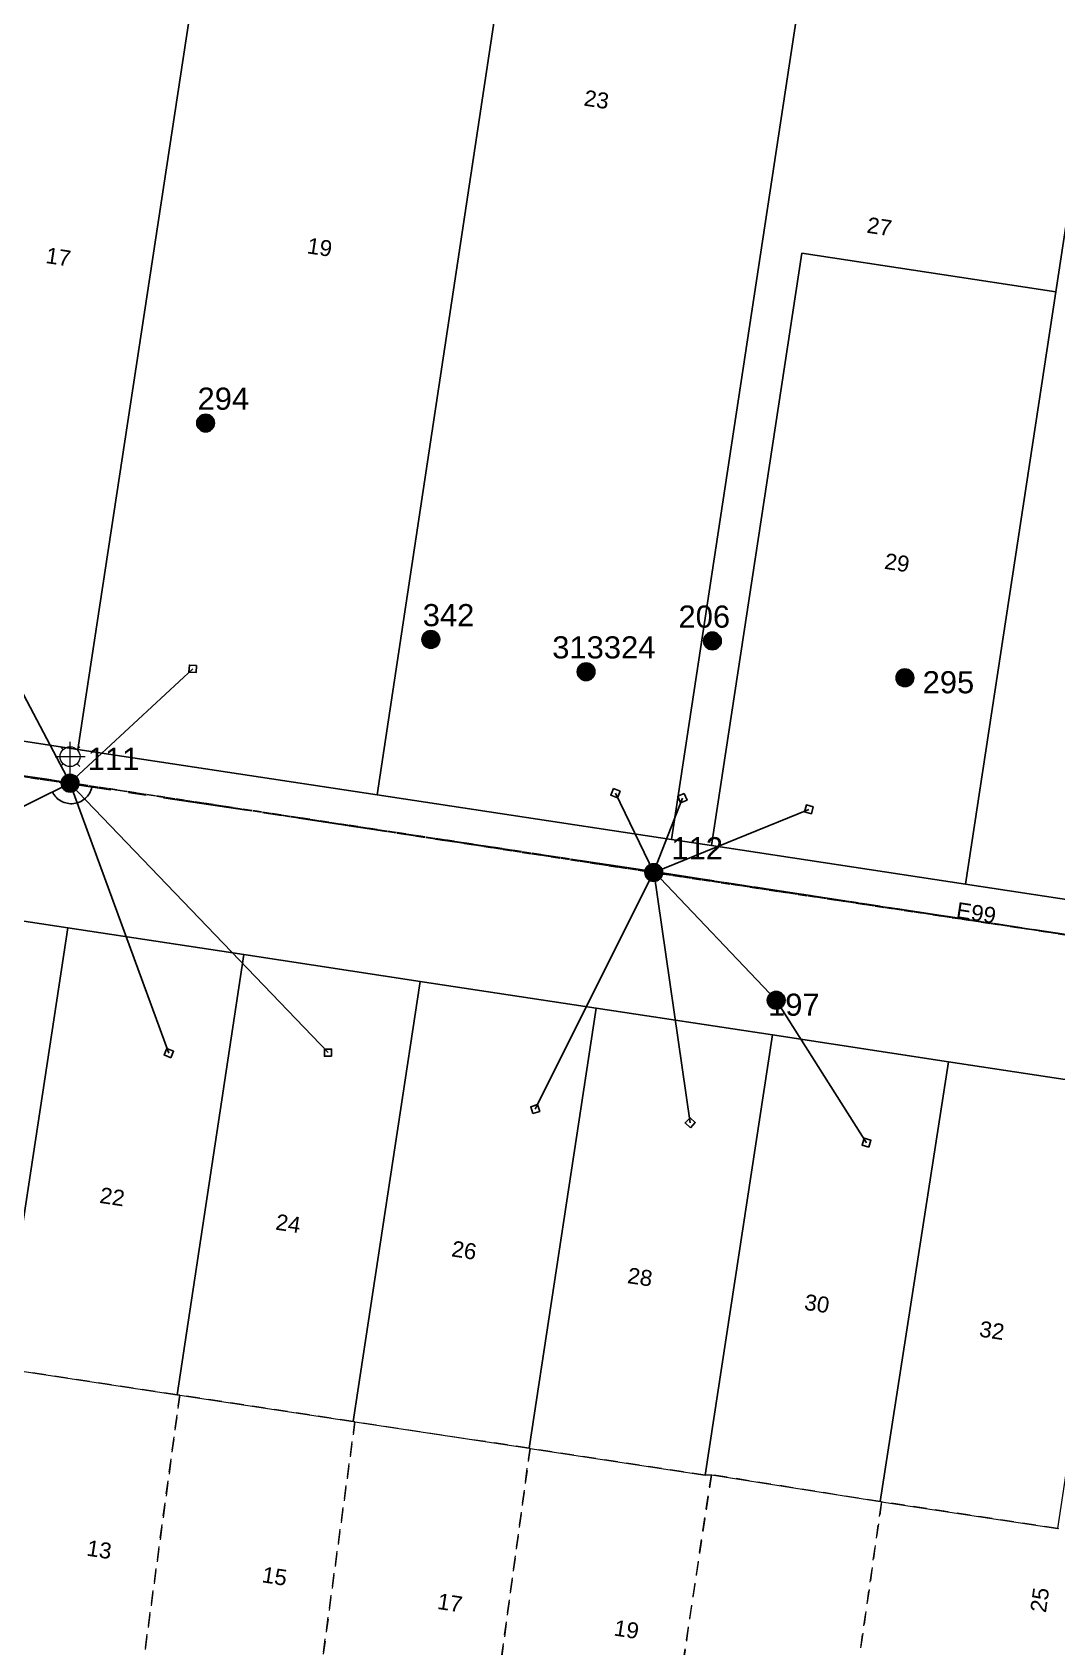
# Model space of a CAD drawing. Header units: metres. Extents: x 277548 to 280124, y 6243677 to 6246862.
# Drawn here: x 278712.4 to 278828.1, y 6245269 to 6245451.4 of the extents above; entities that cross this region are included whole.
import ezdxf
from ezdxf.enums import TextEntityAlignment as Align

# ---------------------------------------------------------------- set-up
doc = ezdxf.new("R2010")
doc.units = ezdxf.units.M
for name, pattern in [('Cable Exist OH', [1, 1, 0]), ('Dash', [5, 3, -2]), ('IECLCENT', [15.5, 9.5, -2, 2, -2])]:
    doc.linetypes.add(name, pattern=pattern)
doc.layers.get('0').update_dxf_attribs({"color": 6})
doc.layers.add('_User ZSTG1-1-1', color=7, linetype='Continuous', lineweight=0, true_color=0x0000f0)
doc.layers.add('Cadastre Land Parcels_SP_EXT', color=9, linetype='Continuous', lineweight=5)
doc.layers.add('Cadastre Roads_SP_EXT', color=94, linetype='Continuous', lineweight=15)
for name, color, linetype in [('Equip_SP_SL_EXT', 7, 'Continuous'), ('Mains_LV_EXT', 7, 'Continuous'), ('Mains_SL_EXT', 7, 'Continuous'), ('Notes_HV_MISC', 7, 'Continuous'), ('Notes_LV_MISC', 7, 'Continuous'), ('Services_SP_EXT', 7, 'Continuous'), ('SupportsOH_SP_TR_HV_LV_SL_EXT', 7, 'Continuous')]:
    doc.layers.add(name, color=color, linetype=linetype)
doc.styles.add('POLE_LABEL', font='arial.ttf')
doc.styles.get("Standard").update_dxf_attribs({"font": 'arial.ttf'})

# ---------------------------------------------------------------- blocks, each defined once
blk = doc.blocks.new('*U75')
at = {"lineweight": 15}
for p, q in [((-1.46, 5.46), (-1.06, 5.06)), ((0, 1.75), (0, 6.25)), ((1.46, 5.46), (1.06, 5.06)), ((-2.25, 4), (2.25, 4)), ((-1.46, 2.54), (-1.06, 2.94)), ((0, 0), (0, 2.5)), ((1.46, 2.54), (1.06, 2.94))]:
    blk.add_line(p, q, dxfattribs=at)
blk.add_circle((0, 4), 1.5, dxfattribs=at)
for tag, p, height, flags in [('OPERATING_VOLTAGE', (0.98, -1.65), 0.2, 9), ('ORIENTATION', (0.98, -1.85), 0.2, 9), ('OWNED_BY', (0.98, -2.05), 0.2, 9), ('STATE', (0.98, -2.25), 0.2, 9), ('CONSTRUCTED_VOLTAGE', (0.98, -0.65), 0.2, 9), ('CONTROL_TYPE', (0.98, -0.85), 0.2, 9), ('LANTERN_PURPOSE', (0.98, -1.05), 0.2, 9), ('LANTERN_TYPE', (0.98, -1.25), 0.2, 9), ('NO_PHASES', (0.98, -1.45), 0.2, 9), ('USAGE', (0.98, -2.45), 0.2, 9), ('LNUMBER', (2.18, -3.25), 2.5, 8), ('CEXIST', (0.98, -2.65), 0.2, 9), ('CNEW', (0.98, -2.85), 0.2, 9), ('CNUMBER', (0.98, -3.05), 0.2, 9), ('CREMOVE', (0.98, -3.25), 0.2, 9), ('CREPLACE', (0.98, -3.45), 0.2, 9), ('LKINGHEIGHT', (0.98, -3.65), 0.2, 9), ('LBRACKET', (0.98, -3.85), 0.2, 9), ('LBRACKETVOCAB', (0.98, -4.05), 0.2, 9), ('LCATEGORY', (0.98, -4.25), 0.2, 9), ('LCHARGE1', (0.98, -4.45), 0.2, 9), ('LCHARGE1PERCENT', (0.98, -4.65), 0.2, 9), ('LCHARGE2', (0.98, -4.85), 0.2, 9), ('LCHARGE2PERCENT', (0.98, -5.05), 0.2, 9), ('LCHARGE3', (0.98, -5.25), 0.2, 9), ('LCHARGE3PERCENT', (0.98, -5.45), 0.2, 9), ('LEXIST', (0.98, -5.65), 0.2, 9), ('LLAMP', (0.98, -5.85), 0.2, 9), ('LLAMPVOCAB', (0.98, -6.05), 0.2, 9), ('LMAST', (0.98, -6.25), 0.2, 9), ('LMASTVOCAB', (0.98, -6.45), 0.2, 9), ('LNEW', (0.98, -6.65), 0.2, 9), ('LANTNUMBER', (0.98, -6.85), 0.2, 9), ('LOUTREACH', (0.98, -7.25), 0.2, 9), ('LOUTREACHVOCAB', (0.98, -7.45), 0.2, 9), ('STREETNAME', (0.98, -9.25), 0.2, 9), ('SUBURB', (0.98, -9.45), 0.2, 1), ('LRATECODE', (0.98, -7.65), 0.2, 9), ('LREMOVE', (0.98, -7.85), 0.2, 9), ('LREPLACE', (0.98, -8.05), 0.2, 9), ('LTYPE', (0.98, -8.25), 0.2, 9), ('LTYPEVOCAB', (0.98, -8.45), 0.2, 9), ('LEGEND', (0.98, -8.65), 0.2, 9), ('LOCATION', (0.98, -8.85), 0.2, 9), ('NOTES', (0.98, -9.05), 0.2, 9)]:
    blk.add_attdef(tag, p, '', height=height, dxfattribs=dict(flags=flags))
blk = doc.blocks.new('CCP_EXT')
at = {"flags": 9}
for tag, p in [('STATE', (0, -1.8)), ('LIFE_SUPPORT', (0, -1.6)), ('NOTES', (0, -2))]:
    blk.add_attdef(tag, text='', height=0.2, dxfattribs=at).set_placement(p, align=Align.MIDDLE_LEFT)
blk.add_wipeout([(0, 0.57), (0.57, 0), (0, -0.57), (-0.57, 0)])
blk.add_lwpolyline([(-0.57, 0), (0, 0.57), (0.57, 0), (0, -0.57), (-0.57, 0)])
at = {"flags": 1}
blk.add_attdef('Z', (0, 0), '', height=0.2, dxfattribs=at)
at = {"flags": 9}
for tag, p in [('CCP_TYPE', (0, 0)), ('CONSTRUCTED_VOLTAGE', (0, -0.2)), ('OPERATING_VOLTAGE', (0, -0.6)), ('ORIENTATION', (0, -0.8)), ('OWNED_BY', (0, -1)), ('NO_PHASES', (0, -0.4)), ('USAGE', (0, -1.2)), ('LEGEND', (0, -1.4))]:
    blk.add_attdef(tag, text='', height=0.2, dxfattribs=at).set_placement(p, align=Align.MIDDLE_LEFT)
blk = doc.blocks.new('POLE_EXT')
blk.add_hatch(color=256).paths.add_polyline_path([(-1, 0, 1), (1, 0, 1)])
blk.add_lwpolyline([(-1, 0, 1), (1, 0, 1)], format="xyb", close=True)
for tag, height, flags, p in [('pNumber', 2.5, 8, (-17.84, 2.07)), ('OWNED_BY', 0.2, 9, (1.35, -0.4)), ('SPECIAL_USE', 0.2, 9, (1.35, -0.8)), ('STATE', 0.2, 9, (1.35, -1)), ('cLV', 0.2, 9, (1.35, -1.4)), ('hDepth', 0.2, 9, (1.35, -1.6)), ('hDia', 0.2, 9, (1.35, -1.8)), ('PARENT', 0.2, 9, (1.35, -0.6)), ('USAGE', 0.2, 9, (1.35, -1.2)), ('cHV', 0.2, 9, (1.35, -2)), ('cLinedev', 0.2, 9, (1.35, -3.4)), ('LBRACKET', 0.2, 9, (1.35, -2.2)), ('LExisting', 0.2, 9, (1.35, -2.4)), ('LANTNUMBER', 0.2, 9, (1.35, -2.6)), ('LOther', 0.2, 9, (1.35, -2.8)), ('LRemove', 0.2, 9, (1.35, -3)), ('LEGEND', 0.2, 9, (1.35, -3.2)), ('LOCATION', 0.2, 9, (1.35, -3.6)), ('pExisting', 0.2, 9, (1.35, -3.8)), ('pFooting', 0.2, 9, (1.35, -4.4)), ('pNew', 0.2, 9, (1.35, -4.6)), ('pRelocate', 0.2, 9, (1.35, -5)), ('pRemove', 0.2, 9, (1.35, -5.2)), ('pReplace', 0.2, 9, (1.35, -5.4)), ('PFNUMBER', 0.2, 9, (1.35, -4)), ('NEWPFNUMBER', 0.2, 9, (1.35, -4.2)), ('pStay', 0.2, 9, (1.35, -5.6)), ('pType', 0.2, 9, (1.35, -5.8)), ('cspan', 0.2, 9, (1.35, -6)), ('STREETNAME', 0.2, 9, (1.35, -6.2)), ('SUBURB', 0.2, 9, (1.35, -6.4)), ('OPERATED_BY', 0.2, 9, (1.36, -7.01)), ('NOTES', 0.2, 9, (1.35, -6.6)), ('MAINTAINED_BY', 0.2, 9, (1.36, -6.81))]:
    blk.add_attdef(tag, text='', height=height, dxfattribs=dict(flags=flags)).set_placement(p, align=Align.MIDDLE_LEFT)
at = {"style": 'POLE_LABEL'}
for tag, height, flags, p in [('ASSET_NUM', 2.5, 8, (2, 2)), ('STRUCTURE_PLANT_NUMBER', 0.2, 9, (1.35, 0.03)), ('STREET_CODE', 0.2, 9, (1.35, -0.2))]:
    blk.add_attdef(tag, text='', height=height, dxfattribs=dict(at, flags=flags)).set_placement(p, align=Align.MIDDLE_LEFT)
at = {"flags": 1}
blk.add_attdef('Z', (1.35, -7.33), '', height=0.2, dxfattribs=at)

msp = doc.modelspace()

# ---------------------------------------------------------------- linework, layer by layer
at = {"layer": '_User ZSTG1-1-1', "color": 252, "linetype": 'Dash', "ltscale": 0.5, "true_color": 0x878787}
for points in [[(278722.44197, 6245249.15304), (278729.02001, 6245297.46497), (278728.712, 6245297.51099), (278709.24101, 6245300.47296), (278702.66297, 6245252.15997), (278722.44197, 6245249.15304)], [(278722.44197, 6245249.15304), (278742.22097, 6245246.14602), (278748.79901, 6245294.45698), (278748.60397, 6245294.48799), (278729.02001, 6245297.46497), (278722.44197, 6245249.15304)], [(278762.00103, 6245243.139), (278768.57898, 6245291.45102), (278768.49604, 6245291.46401), (278748.79901, 6245294.45698), (278742.22097, 6245246.14602), (278762.00103, 6245243.139)], [(278781.78003, 6245240.13198), (278789.06199, 6245288.48102), (278788.373, 6245288.44197), (278768.57898, 6245291.45102), (278762.00103, 6245243.139), (278781.78003, 6245240.13198)], [(278808.13698, 6245285.43601), (278789.06199, 6245288.48102), (278781.78003, 6245240.13198), (278801.55902, 6245237.12496), (278804.879, 6245261.50097), (278808.27999, 6245285.41596), (278808.13698, 6245285.43601)], [(278848.06297, 6245279.36703), (278828.17196, 6245282.39198), (278808.27999, 6245285.41596), (278804.879, 6245261.50097), (278844.80199, 6245255.43004), (278848.06297, 6245279.36703)]]:
    msp.add_lwpolyline(points, close=True, dxfattribs=at)
at = {"layer": 'Cadastre Land Parcels_SP_EXT', "linetype": 'Continuous'}
for points in [[(278717.52299, 6245370.42798), (278735.03802, 6245485.56496), (278708.72701, 6245471.54904), (278693.90099, 6245374.018), (278717.52299, 6245370.42798)], [(278769.34297, 6245484.66396), (278735.03802, 6245485.56496), (278717.52299, 6245370.42798), (278751.33398, 6245365.291), (278769.34297, 6245484.66396)], [(278769.49199, 6245484.66299), (278769.34297, 6245484.66396), (278751.33398, 6245365.291), (278784.54598, 6245360.245), (278802.71203, 6245479.61699), (278770.03099, 6245484.58199), (278769.49199, 6245484.66299)], [(278806.19799, 6245479.08797), (278802.71203, 6245479.61699), (278784.54598, 6245360.245), (278789.08301, 6245359.55503), (278799.27298, 6245426.49596), (278827.94901, 6245422.13798), (278835.93198, 6245474.57099), (278806.19799, 6245479.08797)], [(278837.88899, 6245474.27402), (278835.93198, 6245474.57099), (278827.94901, 6245422.13798), (278817.75896, 6245355.19696), (278850.97203, 6245350.14999), (278861.57, 6245419.77102), (278869.14001, 6245469.49602), (278863.81603, 6245470.335), (278837.88899, 6245474.27402)], [(278827.94901, 6245422.13798), (278799.27298, 6245426.49596), (278789.08301, 6245359.55503), (278817.75896, 6245355.19696), (278827.94901, 6245422.13798)], [(278716.379, 6245350.26103), (278696.48702, 6245353.28501), (278688.92796, 6245303.56001), (278689.46202, 6245303.47998), (278708.82002, 6245300.53603), (278716.379, 6245350.26103)], [(278736.27097, 6245347.23696), (278716.379, 6245350.26103), (278708.82002, 6245300.53603), (278709.24101, 6245300.47296), (278728.712, 6245297.51099), (278736.27097, 6245347.23696)], [(278728.712, 6245297.51099), (278729.02001, 6245297.46497), (278748.60397, 6245294.48799), (278756.16304, 6245344.21298), (278736.27097, 6245347.23696), (278728.712, 6245297.51099)], [(278748.60397, 6245294.48799), (278748.79901, 6245294.45698), (278768.49604, 6245291.46401), (278776.05501, 6245341.189), (278756.16304, 6245344.21298), (278748.60397, 6245294.48799)], [(278768.49604, 6245291.46401), (278768.57898, 6245291.45102), (278788.373, 6245288.44197), (278795.94699, 6245338.16502), (278776.05501, 6245341.189), (278768.49604, 6245291.46401)], [(278815.83896, 6245335.14104), (278795.94699, 6245338.16502), (278788.373, 6245288.44197), (278789.06199, 6245288.48102), (278808.13698, 6245285.43601), (278815.83896, 6245335.14104)], [(278835.73103, 6245332.11804), (278815.83896, 6245335.14104), (278808.13698, 6245285.43601), (278808.27999, 6245285.41596), (278828.17196, 6245282.39198), (278835.73103, 6245332.11804)]]:
    msp.add_lwpolyline(points, close=True, dxfattribs=at)
at = {"layer": 'Cadastre Roads_SP_EXT', "linetype": 'Continuous'}
msp.add_lwpolyline([(278696.48698, 6245353.28496), (278716.379, 6245350.26102), (278736.27102, 6245347.23699), (278756.16304, 6245344.21304), (278776.05497, 6245341.18901), (278795.94698, 6245338.16498), (278815.839, 6245335.14104), (278835.73102, 6245332.11798), (278854.60796, 6245329.24796), (278855.62401, 6245329.09298), (278858.57404, 6245338.76202), (278861.55798, 6245348.541), (278850.97197, 6245350.15002), (278817.75903, 6245355.19704), (278789.08298, 6245359.55502), (278784.546, 6245360.24504), (278751.33404, 6245365.29101), (278717.523, 6245370.42802), (278693.90104, 6245374.018)], dxfattribs=at)
at = {"layer": 'Mains_SL_EXT', "linetype": 'Cable Exist OH'}
msp.add_lwpolyline([(278663.20417, 6245374.60789), (278716.62885, 6245366.55159)], dxfattribs=at)
at = {"layer": 'Notes_LV_MISC', "linetype": 'IECLCENT'}
for points in [[(278716.6085, 6245366.66003), (278663.19942, 6245374.57736)], [(278716.63302, 6245366.6079), (278697.58577, 6245357.18508)], [(278850.10763, 6245346.29931), (278782.56065, 6245356.61435)]]:
    msp.add_lwpolyline(points, dxfattribs=at)
msp.add_lwpolyline([(278714.635, 6245365.61944, 0.70495044), (278719.09609, 6245366.1432)], format="xyb", dxfattribs=at)
at = {"layer": 'Services_SP_EXT'}
msp.add_lwpolyline([(278716.63297, 6245366.6079), (278707.9453, 6245383.07146)], dxfattribs=at)

# ---------------------------------------------------------------- block references
at = {"layer": 'Equip_SP_SL_EXT', "xscale": 0.75, "yscale": 0.75, "zscale": 0.75}
msp.add_blockref('*U75', (278716.63297, 6245366.60784), dxfattribs=at)
at = {"layer": 'SupportsOH_SP_TR_HV_LV_SL_EXT'}
ref = msp.add_blockref('POLE_EXT', (278731.94297, 6245407.30204), dxfattribs=at)
ref.add_attrib('ASSET_NUM', '294', dxfattribs={"layer": '0', "height": 2.5, "style": 'POLE_LABEL'}).set_placement((278733.94297, 6245408.05204), align=Align.BOTTOM_CENTER)
ref = msp.add_blockref('POLE_EXT', (278757.37701, 6245382.84498), dxfattribs=at)
ref.add_attrib('ASSET_NUM', '342', dxfattribs={"layer": '0', "height": 2.5, "style": 'POLE_LABEL'}).set_placement((278759.37701, 6245383.59498), align=Align.BOTTOM_CENTER)
ref = msp.add_blockref('POLE_EXT', (278789.17302, 6245382.67898), dxfattribs=at)
ref.add_attrib('ASSET_NUM', '206', dxfattribs={"layer": '0', "height": 2.5, "rotation": 359.9403844, "style": 'POLE_LABEL'}).set_placement((278791.17302, 6245383.42898), align=Align.BOTTOM_RIGHT)
ref = msp.add_blockref('POLE_EXT', (278774.913, 6245379.20396), dxfattribs=at)
ref.add_attrib('ASSET_NUM', '313324', dxfattribs={"layer": '0', "height": 2.5, "style": 'POLE_LABEL'}).set_placement((278776.913, 6245379.95396), align=Align.BOTTOM_CENTER)
ref = msp.add_blockref('POLE_EXT', (278810.91797, 6245378.51701), dxfattribs=at)
ref.add_attrib('ASSET_NUM', '295', dxfattribs={"layer": '0', "height": 2.5, "rotation": 359.982813, "style": 'POLE_LABEL'}).set_placement((278812.91797, 6245379.26701), align=Align.TOP_LEFT)
ref = msp.add_blockref('POLE_EXT', (278716.63303, 6245366.60788), dxfattribs=at)
ref.add_attrib('ASSET_NUM', '111', dxfattribs={"layer": '0', "height": 2.5, "style": 'POLE_LABEL'}).set_placement((278718.63303, 6245367.35788), align=Align.BOTTOM_LEFT)
ref = msp.add_blockref('POLE_EXT', (278782.54489, 6245356.513), dxfattribs=at)
ref.add_attrib('ASSET_NUM', '112', dxfattribs={"layer": '0', "height": 2.5, "style": 'POLE_LABEL'}).set_placement((278784.54489, 6245357.263), align=Align.BOTTOM_LEFT)
ref = msp.add_blockref('POLE_EXT', (278796.3781, 6245342.08355), dxfattribs=at)
ref.add_attrib('ASSET_NUM', '197', dxfattribs={"layer": '0', "height": 2.5, "rotation": 359.974779, "style": 'POLE_LABEL'}).set_placement((278798.3781, 6245342.83355), align=Align.TOP_CENTER)

# ---------------------------------------------------------------- texts
at = {"layer": 'Cadastre Land Parcels_SP_EXT'}
for s, rotation, p in [('23', 351.386993, (278774.57635, 6245443.17696)), ('27', 351.387299, (278806.52758, 6245428.81571)), ('17', 351.386871, (278713.79724, 6245425.39)), ('19', 351.386902, (278743.30946, 6245426.48703)), ('29', 351.386963, (278808.51603, 6245390.84654)), ('22', 351.46936, (278719.88457, 6245319.20362)), ('24', 351.469482, (278739.75404, 6245316.18279)), ('26', 351.469482, (278759.62342, 6245313.16222)), ('28', 351.469482, (278779.48999, 6245310.14218)), ('30', 351.46933, (278799.47162, 6245307.13302)), ('32', 351.469635, (278819.23183, 6245304.1006)), ('13', 351.28, (278718.41561, 6245279.35244)), ('15', 351.28, (278738.21719, 6245276.3418)), ('25', 82.150002, (278826.83916, 6245272.82124)), ('17', 351.28, (278758.01921, 6245273.33142)), ('19', 351.28, (278777.95903, 6245270.32903))]:
    msp.add_text(s, height=1.8, rotation=rotation, dxfattribs=at).set_placement(p)
at = {"layer": 'Mains_LV_EXT'}
msp.add_text('E99', height=1.8, rotation=351.3174875, dxfattribs=at).set_placement((278816.6265, 6245351.41217))

# ---------------------------------------------------------------- next in the draw order: block references
at = {"layer": 'Services_SP_EXT'}
for p, rotation in [((278730.48627, 6245379.52173), 222.2321997699651), ((278778.22448, 6245365.47606), 293.5922143575896), ((278785.78867, 6245364.91576), 247.7052472896307), ((278800.07649, 6245363.65504), 209.296680553251), ((278727.78555, 6245336.11893), 111.9857980517567), ((278745.76575, 6245336.16403), 135.3855119879486), ((278769.16382, 6245329.78398), 62.69344857636839), ((278786.66928, 6245328.24198), 91.92417256602243), ((278806.57499, 6245325.99059), 118.9170911704664)]:
    msp.add_blockref('CCP_EXT', p, dxfattribs=dict(at, rotation=rotation))

# ---------------------------------------------------------------- next in the draw order: block references
for p, rotation in [((278730.48627, 6245379.52173), 222.2321997699651), ((278778.22448, 6245365.47606), 293.5922143575896), ((278785.78867, 6245364.91576), 247.7052472896307), ((278800.07649, 6245363.65504), 209.296680553251), ((278727.78555, 6245336.11893), 111.9857980517567), ((278745.76575, 6245336.16403), 135.3855119879486), ((278769.16382, 6245329.78398), 62.69344857636839), ((278786.66928, 6245328.24198), 91.92417256602243), ((278806.57499, 6245325.99059), 118.9170911704664)]:
    msp.add_blockref('CCP_EXT', p, dxfattribs=dict(at, rotation=rotation))

# ---------------------------------------------------------------- next in the draw order: linework, layer by layer
at = {"layer": 'Mains_SL_EXT', "linetype": 'Cable Exist OH'}
msp.add_lwpolyline([(278716.6085, 6245366.66003), (278782.54497, 6245356.513), (278850.10771, 6245346.29931)], dxfattribs=at)
at = {"layer": 'Notes_HV_MISC', "linetype": 'Cable Exist OH'}
msp.add_lwpolyline([(278569.95285, 6245388.80677), (278716.6085, 6245366.66003), (278850.10763, 6245346.29931)], dxfattribs=at)
at = {"layer": 'Notes_LV_MISC', "linetype": 'IECLCENT'}
msp.add_lwpolyline([(278782.56065, 6245356.61435), (278716.62885, 6245366.55159)], dxfattribs=at)
at = {"layer": 'Services_SP_EXT'}
for points in [[(278716.60847, 6245366.66007), (278730.48629, 6245379.5217)], [(278716.60847, 6245366.66007), (278727.78551, 6245336.11898)], [(278716.62882, 6245366.55166), (278745.76569, 6245336.16401)], [(278782.54495, 6245356.51302), (278778.22445, 6245365.47598)], [(278782.56065, 6245356.61436), (278785.78876, 6245364.91576)], [(278782.54495, 6245356.51302), (278800.07646, 6245363.655)], [(278782.56065, 6245356.61436), (278769.16388, 6245329.78395)], [(278782.56065, 6245356.61436), (278796.378, 6245342.08352), (278806.57489, 6245325.99054)], [(278782.56065, 6245356.61436), (278786.66923, 6245328.24208)]]:
    msp.add_lwpolyline(points, dxfattribs=at)

doc.saveas('drawing.dxf')
